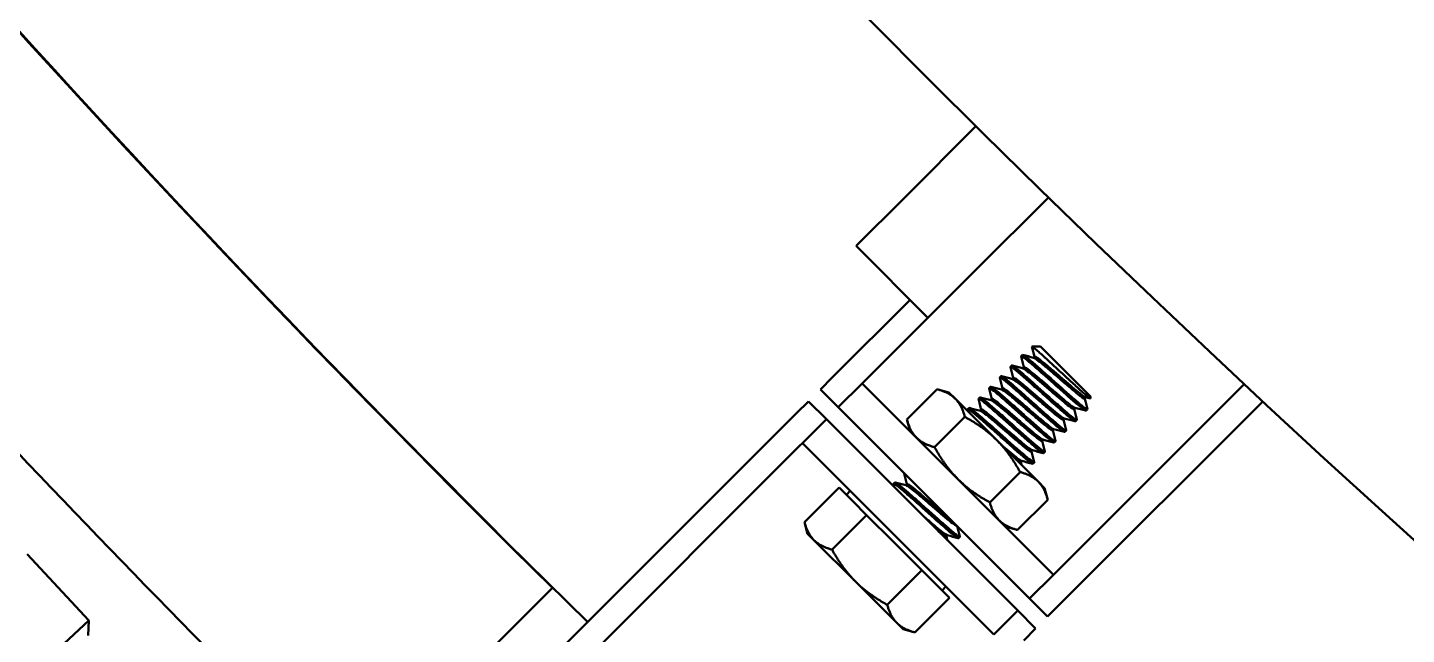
# Model space of a CAD drawing. Header units: inches. Extents: x 11 to 1621, y 11 to 1332.
# Drawn here: x 1209.71 to 1214.8, y 322.16 to 324.41 of the extents above; entities that cross this region are included whole.
import ezdxf

# ---------------------------------------------------------------- set-up
doc = ezdxf.new("R2010")
doc.units = ezdxf.units.IN
doc.header["$LTSCALE"] = 48
doc.header["$MEASUREMENT"] = 0
doc.layers.add('Visible (ANSI)', color=7, linetype='Continuous', lineweight=50)

msp = doc.modelspace()

# ---------------------------------------------------------------- linework, layer by layer
at = {"layer": 'Visible (ANSI)'}
for p, q in [((1213.212117, 324.041819), (1212.946495, 323.776197)), ((1212.769718, 323.59942), (1212.946495, 323.776197)), ((1213.479684, 323.779055), (1213.21166, 323.511032)), ((1212.769718, 323.59942), (1213.034883, 323.334255)), ((1213.034883, 323.334255), (1213.21166, 323.511032)), ((1212.968592, 323.400546), (1212.681033, 323.112987)), ((1213.034883, 323.334255), (1212.802173, 323.101545)), ((1213.450585, 323.227913), (1213.418763, 323.227913)), ((1213.635648, 323.04285), (1213.450585, 323.227913)), ((1213.378616, 323.191852), (1213.383526, 323.196762)), ((1213.428683, 323.190888), (1213.424145, 323.18635)), ((1213.339332, 323.152568), (1213.344242, 323.157478)), ((1213.3894, 323.151605), (1213.384862, 323.147067)), ((1212.681033, 323.112987), (1212.637136, 323.06909)), ((1212.703427, 323.002799), (1212.637136, 323.06909)), ((1212.791815, 323.091187), (1212.703427, 323.002799)), ((1212.802173, 323.101545), (1212.791815, 323.091187)), ((1212.791815, 323.091187), (1213.498922, 322.38408)), ((1213.069086, 323.0696), (1212.957033, 322.957547)), ((1213.112223, 323.058041), (1213.069086, 323.0696)), ((1213.260764, 323.074), (1213.265675, 323.078911)), ((1213.300048, 323.113284), (1213.304959, 323.118195)), ((1213.310832, 323.073037), (1213.306294, 323.068499)), ((1213.350116, 323.112321), (1213.345578, 323.107783)), ((1214.203261, 323.08842), (1213.50928, 322.394438)), ((1212.592941, 323.024896), (1212.549044, 322.980999)), ((1212.592941, 323.024896), (1212.659233, 322.958604)), ((1213.135907, 323.034358), (1213.112223, 323.058041)), ((1213.289, 322.881265), (1213.135907, 323.034358)), ((1213.221481, 323.034717), (1213.226391, 323.039627)), ((1213.271549, 323.033753), (1213.267011, 323.029215)), ((1214.271848, 323.024424), (1213.520722, 322.273298)), ((1213.617893, 323.040218), (1213.613355, 323.03568)), ((1213.635648, 323.04285), (1213.635648, 323.035933)), ((1212.549044, 322.980999), (1211.587524, 322.019478)), ((1212.703427, 323.002799), (1213.410534, 322.295692)), ((1213.171149, 322.967538), (1213.059096, 322.855485)), ((1213.182197, 322.995433), (1213.187108, 323.000343)), ((1213.232265, 322.99447), (1213.227727, 322.989932)), ((1213.578609, 323.000934), (1213.574071, 322.996396)), ((1213.619228, 322.990523), (1213.624139, 322.995433)), ((1212.659233, 322.958604), (1212.570844, 322.870216)), ((1212.659233, 322.958604), (1213.366339, 322.251498)), ((1212.968592, 322.91441), (1212.957033, 322.957547)), ((1213.500042, 322.922367), (1213.495504, 322.917829)), ((1213.539325, 322.961651), (1213.534787, 322.957112)), ((1213.540661, 322.911955), (1213.545571, 322.916866)), ((1213.579945, 322.951239), (1213.584855, 322.956149)), ((1212.570844, 322.870216), (1212.560486, 322.859858)), ((1212.570844, 322.870216), (1213.277951, 322.163109)), ((1213.442093, 322.728172), (1213.289, 322.881265)), ((1213.460758, 322.883083), (1213.45622, 322.878545)), ((1213.501377, 322.872671), (1213.506288, 322.877582)), ((1212.560486, 322.859858), (1211.628265, 321.927637)), ((1213.421474, 322.843799), (1213.416936, 322.839261)), ((1213.462093, 322.833388), (1213.467004, 322.838298)), ((1213.375273, 322.763414), (1213.26322, 322.651361)), ((1213.38219, 322.804516), (1213.377652, 322.799978)), ((1213.42281, 322.794104), (1213.42772, 322.799014)), ((1212.907211, 322.720447), (1212.912122, 322.725357)), ((1212.957279, 322.719484), (1212.952741, 322.714946)), ((1213.465776, 322.704488), (1213.442093, 322.728172)), ((1212.706131, 322.706645), (1212.578289, 322.578803)), ((1212.757162, 322.655614), (1212.706131, 322.706645)), ((1212.733479, 322.679297), (1212.747621, 322.693439)), ((1213.477335, 322.661351), (1213.365282, 322.549299)), ((1213.465776, 322.704488), (1213.477335, 322.661351)), ((1212.808193, 322.604583), (1212.757162, 322.655614)), ((1212.589848, 322.535666), (1212.578289, 322.578803)), ((1212.808193, 322.604583), (1212.680351, 322.476741)), ((1212.910256, 322.502521), (1212.808193, 322.604583)), ((1213.322145, 322.560857), (1213.365282, 322.549299)), ((1212.613531, 322.511983), (1212.589848, 322.535666)), ((1212.613531, 322.511983), (1212.766624, 322.35889)), ((1213.107204, 322.52953), (1213.102666, 322.524992)), ((1213.147824, 322.519118), (1213.152734, 322.524028)), ((1209.705732, 322.459412), (1209.93396, 322.214668)), ((1213.012318, 322.400459), (1212.910256, 322.502521)), ((1212.919718, 322.205796), (1212.766624, 322.35889)), ((1213.012318, 322.400459), (1212.884476, 322.272617)), ((1213.063349, 322.349428), (1213.012318, 322.400459)), ((1213.498922, 322.38408), (1213.410534, 322.295692)), ((1213.50928, 322.394438), (1213.498922, 322.38408)), ((1211.648042, 322.336322), (1211.445307, 322.133588)), ((1213.11438, 322.298396), (1213.063349, 322.349428)), ((1213.087032, 322.325744), (1213.101174, 322.339886)), ((1213.11438, 322.298396), (1212.986538, 322.170554)), ((1213.476825, 322.229401), (1213.410534, 322.295692)), ((1213.476825, 322.229401), (1213.520722, 322.273298)), ((1209.750042, 322.043162), (1209.93396, 322.214668)), ((1209.932017, 322.159024), (1209.93396, 322.214668)), ((1212.943401, 322.182113), (1212.919718, 322.205796)), ((1213.366339, 322.251498), (1213.277951, 322.163109)), ((1213.366339, 322.251498), (1213.432631, 322.185206)), ((1212.943401, 322.182113), (1212.986538, 322.170554)), ((1213.388734, 322.141309), (1213.432631, 322.185206))]:
    msp.add_line(p, q, dxfattribs=at)
for radius in [48.3125, 46.34375, 42.829288, 42.579288, 42.279288, 38.75, 36.25, 36]:
    msp.add_circle((1247.196979, 358.380235), radius, dxfattribs=at)
for radius, start, end in [(50.625, 210.3890484, 225.601263), (50.62647, 210.4164762, 225.3961106), (51.6875, 221.1501497, 225.5889029)]:
    msp.add_arc((1247.196979, 358.380235), radius, start, end, dxfattribs=at)
for points, knots in [([(1213.418523, 323.227397), (1213.418318, 323.228137), (1213.418865, 323.228217), (1213.424177, 323.224666), (1213.429956, 323.219957), (1213.445388, 323.206528), (1213.455264, 323.19762), (1213.479841, 323.17519), (1213.492966, 323.163135), (1213.519142, 323.138967), (1213.533193, 323.125882), (1213.561476, 323.099739), (1213.574417, 323.087868), (1213.596516, 323.067784), (1213.606799, 323.058466), (1213.623237, 323.044156), (1213.629007, 323.039457), (1213.634411, 323.035779), (1213.635643, 323.035214), (1213.635645, 323.035924)], [0.16023731, 0.16023731, 0.16023731, 0.16023731, 0.226987873, 0.226987873, 0.319293045, 0.319293045, 0.401837214, 0.401837214, 0.476746216, 0.476746216, 0.543813926, 0.543813926, 0.605070372, 0.605070372, 0.660054783, 0.660054783, 0.710689586, 0.710689586, 0.742191976, 0.742191976, 0.742191976, 0.742191976]), ([(1213.378544, 323.190765), (1213.378407, 323.191282), (1213.378425, 323.191639), (1213.379349, 323.19267), (1213.383116, 323.190599), (1213.396012, 323.181072), (1213.40481, 323.173908), (1213.426802, 323.155033), (1213.440055, 323.143474), (1213.468573, 323.118325), (1213.483473, 323.10506), (1213.514025, 323.077624), (1213.529505, 323.063838), (1213.557946, 323.038765), (1213.57071, 323.027638), (1213.59286, 323.008603), (1213.602007, 323.00115), (1213.614721, 322.991803), (1213.61836, 322.989801), (1213.619208, 322.990503), (1213.619218, 322.990513), (1213.619228, 322.990523)], [35.38161268, 35.38161268, 35.38161268, 35.38161268, 35.41876401, 35.41876401, 35.57874382, 35.57874382, 35.73273089, 35.73273089, 35.89257552, 35.89257552, 36.04646252, 36.04646252, 36.2061711, 36.2061711, 36.35995941, 36.35995941, 36.51953098, 36.51953098, 36.67322205, 36.67322205, 36.67523949, 36.67523949, 36.67523949, 36.67523949]), ([(1213.62421, 322.99652), (1213.624355, 322.995976), (1213.624328, 322.995609), (1213.623338, 322.994685), (1213.619748, 322.99664), (1213.60712, 323.005899), (1213.598002, 323.013318), (1213.575908, 323.032298), (1213.563174, 323.043398), (1213.53476, 323.068443), (1213.519273, 323.08223), (1213.488714, 323.109676), (1213.47381, 323.122945), (1213.445254, 323.148133), (1213.431965, 323.159721), (1213.409916, 323.178657), (1213.401088, 323.18585), (1213.388126, 323.195445), (1213.384318, 323.197554), (1213.383526, 323.196762)], [0.69725913, 0.69725913, 0.69725913, 0.69725913, 0.73624059, 0.73624059, 0.89002597, 0.89002597, 1.04989191, 1.04989191, 1.20378226, 1.20378226, 1.36377955, 1.36377955, 1.51777581, 1.51777581, 1.67790388, 1.67790388, 1.83200694, 1.83200694, 1.99205854, 1.99205854, 1.99205854, 1.99205854]), ([(1213.425202, 323.186071), (1213.426777, 323.185655), (1213.429477, 323.184154), (1213.438391, 323.178099), (1213.445432, 323.172683), (1213.462869, 323.158367), (1213.473338, 323.149603), (1213.49576, 323.130552), (1213.507426, 323.12051), (1213.531302, 323.099756), (1213.5434, 323.089363), (1213.565586, 323.070547), (1213.575519, 323.062239), (1213.59276, 323.04812), (1213.599898, 323.042686), (1213.609758, 323.036169), (1213.6126, 323.034926), (1213.613355, 323.03568)], [-1.644255752, -1.644255752, -1.644255752, -1.644255752, -1.558549525, -1.558549525, -1.441050379, -1.441050379, -1.318846636, -1.318846636, -1.201214079, -1.201214079, -1.07887167, -1.07887167, -0.961105594, -0.961105594, -0.838624401, -0.838624401, -0.72265398, -0.72265398, -0.72265398, -0.72265398]), ([(1213.616833, 323.040495), (1213.615437, 323.040864), (1213.613156, 323.042089), (1213.605006, 323.047452), (1213.59791, 323.052843), (1213.58074, 323.066887), (1213.57084, 323.075169), (1213.548703, 323.093938), (1213.536621, 323.104315), (1213.512752, 323.125057), (1213.501085, 323.135107), (1213.478635, 323.154188), (1213.468141, 323.162977), (1213.450632, 323.17736), (1213.443553, 323.182822), (1213.432946, 323.19006), (1213.429683, 323.191618), (1213.42873, 323.190932), (1213.428706, 323.190911), (1213.428683, 323.190888)], [-29.098249309, -29.098249309, -29.098249309, -29.098249309, -29.021651748, -29.021651748, -28.898797115, -28.898797115, -28.780663981, -28.780663981, -28.657945016, -28.657945016, -28.539941736, -28.539941736, -28.417358063, -28.417358063, -28.299484222, -28.299484222, -28.177035449, -28.177035449, -28.173563181, -28.173563181, -28.173563181, -28.173563181]), ([(1213.545643, 322.917952), (1213.545779, 322.917441), (1213.545763, 322.917086), (1213.544887, 322.91607), (1213.541387, 322.917943), (1213.528925, 322.927038), (1213.519882, 322.934377), (1213.497915, 322.953227), (1213.485243, 322.964274), (1213.456911, 322.989238), (1213.441445, 323.003001), (1213.410895, 323.030434), (1213.395987, 323.043717), (1213.367374, 323.068963), (1213.354032, 323.080601), (1213.331854, 323.099661), (1213.322955, 323.106937), (1213.309807, 323.116718), (1213.305893, 323.118929), (1213.304986, 323.11822), (1213.304972, 323.118208), (1213.304959, 323.118194)], [5.72038351, 5.72038351, 5.72038351, 5.72038351, 5.75692507, 5.75692507, 5.91002541, 5.91002541, 6.06915519, 6.06915519, 6.22214105, 6.22214105, 6.38115095, 6.38115095, 6.53402265, 6.53402265, 6.69291284, 6.69291284, 6.8456707, 6.8456707, 7.00444137, 7.00444137, 7.00706123, 7.00706123, 7.00706123, 7.00706123]), ([(1213.339261, 323.151482), (1213.339119, 323.152014), (1213.339142, 323.152377), (1213.340122, 323.153362), (1213.343938, 323.151249), (1213.35692, 323.141636), (1213.365752, 323.134438), (1213.387809, 323.115493), (1213.401104, 323.1039), (1213.429666, 323.078706), (1213.44457, 323.065436), (1213.475131, 323.037989), (1213.490618, 323.024202), (1213.519028, 322.999162), (1213.531758, 322.988066), (1213.553843, 322.969094), (1213.562957, 322.96168), (1213.575571, 322.952435), (1213.579154, 322.950486), (1213.579939, 322.951234), (1213.579942, 322.951236), (1213.579945, 322.951239)], [32.86002566, 32.86002566, 32.86002566, 32.86002566, 32.89850926, 32.89850926, 33.05954542, 33.05954542, 33.21437303, 33.21437303, 33.37527911, 33.37527911, 33.52999838, 33.52999838, 33.69077391, 33.69077391, 33.84538567, 33.84538567, 34.00603013, 34.00603013, 34.16053524, 34.16053524, 34.161068, 34.161068, 34.161068, 34.161068]), ([(1213.584926, 322.957236), (1213.585067, 322.956705), (1213.585045, 322.956343), (1213.584104, 322.955382), (1213.580551, 322.957301), (1213.56799, 322.966494), (1213.5589, 322.973882), (1213.536852, 322.992816), (1213.524142, 323.003894), (1213.495756, 323.028911), (1213.480273, 323.042692), (1213.449713, 323.070138), (1213.434808, 323.083412), (1213.406227, 323.108624), (1213.392914, 323.120234), (1213.370817, 323.139217), (1213.361962, 323.146441), (1213.348927, 323.156108), (1213.345078, 323.158254), (1213.34425, 323.157486), (1213.344246, 323.157482), (1213.344242, 323.157478)], [3.21248714, 3.21248714, 3.21248714, 3.21248714, 3.25059609, 3.25059609, 3.40462105, 3.40462105, 3.56471599, 3.56471599, 3.71862465, 3.71862465, 3.8785984, 3.8785984, 4.03239093, 4.03239093, 4.19224364, 4.19224364, 4.34592025, 4.34592025, 4.50565206, 4.50565206, 4.5064502, 4.5064502, 4.5064502, 4.5064502]), ([(1213.385918, 323.146787), (1213.38749, 323.146372), (1213.390182, 323.144877), (1213.399077, 323.138838), (1213.406114, 323.133427), (1213.423543, 323.119119), (1213.434009, 323.110358), (1213.456427, 323.09131), (1213.468093, 323.08127), (1213.49197, 323.060514), (1213.50407, 323.050119), (1213.526261, 323.031298), (1213.536198, 323.022987), (1213.553448, 323.008858), (1213.560591, 323.00342), (1213.570468, 322.996889), (1213.573316, 322.995641), (1213.574071, 322.996396)], [-3.551146204, -3.551146204, -3.551146204, -3.551146204, -3.466402149, -3.466402149, -3.349966933, -3.349966933, -3.228868766, -3.228868766, -3.112300842, -3.112300842, -2.991064804, -2.991064804, -2.874364102, -2.874364102, -2.752990108, -2.752990108, -2.637928587, -2.637928587, -2.637928587, -2.637928587]), ([(1213.577549, 323.00121), (1213.576168, 323.001575), (1213.573923, 323.002778), (1213.565858, 323.00807), (1213.55879, 323.013431), (1213.54167, 323.027423), (1213.531793, 323.035686), (1213.509689, 323.054423), (1213.497618, 323.064789), (1213.473755, 323.085522), (1213.462087, 323.095578), (1213.439618, 323.11468), (1213.429106, 323.123486), (1213.411548, 323.137914), (1213.404443, 323.143409), (1213.393769, 323.150715), (1213.390467, 323.152312), (1213.389462, 323.151661), (1213.389429, 323.151634), (1213.389399, 323.151604)], [-27.176235274, -27.176235274, -27.176235274, -27.176235274, -27.101137254, -27.101137254, -26.979356503, -26.979356503, -26.862249308, -26.862249308, -26.740600727, -26.740600727, -26.623619393, -26.623619393, -26.502102453, -26.502102453, -26.38524635, -26.38524635, -26.263860497, -26.263860497, -26.259324002, -26.259324002, -26.259324002, -26.259324002]), ([(1213.260691, 323.072912), (1213.260538, 323.073489), (1213.260578, 323.073867), (1213.261724, 323.074724), (1213.265654, 323.072498), (1213.278829, 323.062689), (1213.287739, 323.0554), (1213.309937, 323.036321), (1213.323286, 323.024676), (1213.351907, 322.999421), (1213.366815, 322.986136), (1213.397363, 322.958707), (1213.412825, 322.944949), (1213.441143, 322.919997), (1213.453807, 322.908958), (1213.475753, 322.890129), (1213.484784, 322.882801), (1213.497146, 322.873786), (1213.500622, 322.871916), (1213.501377, 322.872671)], [27.82835966, 27.82835966, 27.82835966, 27.82835966, 27.86958413, 27.86958413, 28.02887072, 28.02887072, 28.1821269, 28.1821269, 28.34153325, 28.34153325, 28.49490324, 28.49490324, 28.65442955, 28.65442955, 28.80791372, 28.80791372, 28.96756018, 28.96756018, 29.11924836, 29.11924836, 29.11924836, 29.11924836]), ([(1213.506359, 322.878668), (1213.506486, 322.878192), (1213.506481, 322.877851), (1213.505722, 322.876738), (1213.502319, 322.878525), (1213.490039, 322.88744), (1213.481084, 322.894691), (1213.459267, 322.913385), (1213.446663, 322.924375), (1213.418431, 322.949242), (1213.402997, 322.962971), (1213.372465, 322.990379), (1213.357554, 323.003678), (1213.328882, 323.028986), (1213.315487, 323.040676), (1213.293162, 323.059876), (1213.284181, 323.067247), (1213.270829, 323.077235), (1213.266796, 323.079563), (1213.265739, 323.078966), (1213.265705, 323.07894), (1213.265674, 323.07891)], [8.21436499, 8.21436499, 8.21436499, 8.21436499, 8.24823357, 8.24823357, 8.40042835, 8.40042835, 8.5586044, 8.5586044, 8.71068806, 8.71068806, 8.8687458, 8.8687458, 9.02071896, 9.02071896, 9.17865862, 9.17865862, 9.33052197, 9.33052197, 9.48834376, 9.48834376, 9.49427122, 9.49427122, 9.49427122, 9.49427122]), ([(1213.299976, 323.112197), (1213.299831, 323.112745), (1213.299859, 323.113114), (1213.300897, 323.114055), (1213.304754, 323.1119), (1213.317805, 323.102218), (1213.326666, 323.094987), (1213.348774, 323.075993), (1213.36209, 323.06438), (1213.390675, 323.039163), (1213.405581, 323.025887), (1213.436139, 322.998443), (1213.451621, 322.984665), (1213.479999, 322.959655), (1213.492704, 322.948581), (1213.514741, 322.929658), (1213.523825, 322.922277), (1213.536357, 322.913109), (1213.5399, 322.911194), (1213.540661, 322.911955)], [30.33709987, 30.33709987, 30.33709987, 30.33709987, 30.37649593, 30.37649593, 30.53674582, 30.53674582, 30.6909215, 30.6909215, 30.85129257, 30.85129257, 31.00558439, 31.00558439, 31.16607681, 31.16607681, 31.32048497, 31.32048497, 31.4810989, 31.4810989, 31.63521467, 31.63521467, 31.63521467, 31.63521467]), ([(1213.307351, 323.06822), (1213.308905, 323.067809), (1213.311555, 323.066342), (1213.320356, 323.060384), (1213.32737, 323.055002), (1213.344755, 323.040735), (1213.355205, 323.03199), (1213.377605, 323.012961), (1213.389271, 323.002925), (1213.413153, 322.982162), (1213.425262, 322.971758), (1213.447483, 322.952908), (1213.45744, 322.94458), (1213.474733, 322.930406), (1213.481902, 322.924942), (1213.491862, 322.918338), (1213.494745, 322.91707), (1213.495503, 322.917829)], [-7.312456738, -7.312456738, -7.312456738, -7.312456738, -7.230203783, -7.230203783, -7.115889023, -7.115889023, -6.996992016, -6.996992016, -6.882544438, -6.882544438, -6.763509678, -6.763509678, -6.648929387, -6.648929387, -6.529756968, -6.529756968, -6.416074206, -6.416074206, -6.416074206, -6.416074206]), ([(1213.498979, 322.92264), (1213.497675, 322.922985), (1213.495602, 322.92408), (1213.487945, 322.929026), (1213.481021, 322.934242), (1213.464141, 322.94798), (1213.454377, 322.956153), (1213.432437, 322.974732), (1213.420419, 322.985042), (1213.396586, 323.005732), (1213.384913, 323.015816), (1213.362353, 323.035015), (1213.351759, 323.043902), (1213.333963, 323.058552), (1213.32673, 323.0642), (1213.315732, 323.071837), (1213.312241, 323.073619), (1213.310976, 323.073151), (1213.310896, 323.073101), (1213.310831, 323.073035)], [-23.378950994, -23.378950994, -23.378950994, -23.378950994, -23.309111568, -23.309111568, -23.189365879, -23.189365879, -23.074169609, -23.074169609, -22.954543958, -22.954543958, -22.839456902, -22.839456902, -22.719950227, -22.719950227, -22.604970657, -22.604970657, -22.485581854, -22.485581854, -22.475895283, -22.475895283, -22.475895283, -22.475895283]), ([(1213.346635, 323.107504), (1213.3482, 323.10709), (1213.350877, 323.105605), (1213.359739, 323.099594), (1213.366768, 323.094194), (1213.384181, 323.0799), (1213.394642, 323.071145), (1213.417053, 323.052104), (1213.42872, 323.042065), (1213.452598, 323.021306), (1213.464701, 323.010908), (1213.486903, 322.992077), (1213.496847, 322.98376), (1213.514112, 322.969615), (1213.521264, 322.964168), (1213.531171, 322.957611), (1213.534031, 322.956356), (1213.534787, 322.957112)], [-5.440577685, -5.440577685, -5.440577685, -5.440577685, -5.356942386, -5.356942386, -5.241567131, -5.241567131, -5.121569751, -5.121569751, -5.00606209, -5.00606209, -4.885927251, -4.885927251, -4.770287176, -4.770287176, -4.650014856, -4.650014856, -4.535745304, -4.535745304, -4.535745304, -4.535745304]), ([(1213.538264, 322.961925), (1213.536911, 322.962283), (1213.53473, 322.963446), (1213.526814, 322.968611), (1213.519798, 322.97392), (1213.502765, 322.98782), (1213.49293, 322.99605), (1213.470885, 323.01473), (1213.458833, 323.025075), (1213.434981, 323.045793), (1213.423311, 323.055859), (1213.400809, 323.074997), (1213.390266, 323.083832), (1213.372621, 323.098342), (1213.365469, 323.103893), (1213.354676, 323.111321), (1213.351305, 323.112985), (1213.350207, 323.112399), (1213.350158, 323.112363), (1213.350115, 323.11232)], [-25.270178531, -25.270178531, -25.270178531, -25.270178531, -25.19718904, -25.19718904, -25.07644936, -25.07644936, -24.9603291, -24.9603291, -24.839716593, -24.839716593, -24.72371593, -24.72371593, -24.603229833, -24.603229833, -24.487347745, -24.487347745, -24.366987259, -24.366987259, -24.360564867, -24.360564867, -24.360564867, -24.360564867]), ([(1213.221405, 323.033626), (1213.221239, 323.034255), (1213.221302, 323.034648), (1213.222649, 323.035347), (1213.226709, 323.032991), (1213.240111, 323.022953), (1213.249112, 323.015559), (1213.271473, 322.996325), (1213.28488, 322.984623), (1213.313567, 322.9593), (1213.328479, 322.945997), (1213.359007, 322.918596), (1213.374432, 322.904874), (1213.40264, 322.880031), (1213.415227, 322.869055), (1213.437008, 322.850399), (1213.445942, 322.84317), (1213.457994, 322.834431), (1213.461348, 322.832643), (1213.462093, 322.833387)], [25.33284635, 25.33284635, 25.33284635, 25.33284635, 25.37756802, 25.37756802, 25.53590402, 25.53590402, 25.68826812, 25.68826812, 25.84672218, 25.84672218, 25.9991955, 25.9991955, 26.15776785, 26.15776785, 26.31035116, 26.31035116, 26.46904202, 26.46904202, 26.61708421, 26.61708421, 26.61708421, 26.61708421]), ([(1213.467075, 322.839384), (1213.467185, 322.838971), (1213.467196, 322.838659), (1213.466644, 322.837379), (1213.463413, 322.839011), (1213.451462, 322.847602), (1213.442665, 322.854693), (1213.421117, 322.873107), (1213.408635, 322.883993), (1213.380584, 322.908685), (1213.36521, 322.922353), (1213.334712, 322.949714), (1213.319793, 322.963041), (1213.291018, 322.988457), (1213.277532, 323.000237), (1213.254945, 323.019685), (1213.245818, 323.027223), (1213.232105, 323.037579), (1213.227863, 323.040114), (1213.226527, 323.03973), (1213.22645, 323.039686), (1213.22639, 323.039626)], [10.69557136, 10.69557136, 10.69557136, 10.69557136, 10.72482821, 10.72482821, 10.87615555, 10.87615555, 11.03339129, 11.03339129, 11.18461476, 11.18461476, 11.34173393, 11.34173393, 11.49285495, 11.49285495, 11.64985773, 11.64985773, 11.80087788, 11.80087788, 11.95776447, 11.95776447, 11.96954079, 11.96954079, 11.96954079, 11.96954079]), ([(1213.268068, 323.028936), (1213.269601, 323.028531), (1213.272202, 323.027097), (1213.280897, 323.021231), (1213.287881, 323.015884), (1213.305214, 323.001667), (1213.31564, 322.992943), (1213.338016, 322.973938), (1213.349681, 322.96391), (1213.373567, 322.94314), (1213.385685, 322.932724), (1213.407946, 322.913837), (1213.417929, 322.905489), (1213.435273, 322.89126), (1213.442473, 322.885765), (1213.452534, 322.879074), (1213.455457, 322.877782), (1213.45622, 322.878545)], [-9.168045073, -9.168045073, -9.168045073, -9.168045073, -9.087195444, -9.087195444, -8.973460861, -8.973460861, -8.855348999, -8.855348999, -8.741758486, -8.741758486, -8.623775876, -8.623775876, -8.510261428, -8.510261428, -8.392194155, -8.392194155, -8.27872938, -8.27872938, -8.27872938, -8.27872938]), ([(1213.459693, 322.883354), (1213.458473, 322.883678), (1213.456579, 322.884661), (1213.449352, 322.889244), (1213.442584, 322.894303), (1213.425965, 322.907765), (1213.416322, 322.915839), (1213.394559, 322.934248), (1213.382603, 322.944495), (1213.358804, 322.965135), (1213.347126, 322.975248), (1213.324471, 322.994548), (1213.313791, 323.003519), (1213.295746, 323.018403), (1213.288375, 323.024212), (1213.277036, 323.032198), (1213.273348, 323.034177), (1213.271788, 323.033919), (1213.271648, 323.033853), (1213.271545, 323.03375)], [-21.500818729, -21.500818729, -21.500818729, -21.500818729, -21.435827176, -21.435827176, -21.317009937, -21.317009937, -21.202631716, -21.202631716, -21.083925009, -21.083925009, -20.969638345, -20.969638345, -20.85104085, -20.85104085, -20.736842808, -20.736842808, -20.618353188, -20.618353188, -20.603220061, -20.603220061, -20.603220061, -20.603220061]), ([(1213.182118, 322.994339), (1213.181927, 322.99506), (1213.182039, 322.995472), (1213.183756, 322.995877), (1213.188047, 322.993293), (1213.201846, 322.982851), (1213.211007, 322.975273), (1213.233656, 322.955766), (1213.247163, 322.943965), (1213.275962, 322.918524), (1213.290884, 322.90519), (1213.321373, 322.877841), (1213.336732, 322.864188), (1213.36474, 322.839538), (1213.377192, 322.828676), (1213.398677, 322.810329), (1213.407435, 322.803277), (1213.418941, 322.795026), (1213.422085, 322.793379), (1213.422809, 322.794103)], [22.84895641, 22.84895641, 22.84895641, 22.84895641, 22.89999555, 22.89999555, 23.05739457, 23.05739457, 23.20892607, 23.20892607, 23.36644154, 23.36644154, 23.51807185, 23.51807185, 23.67570396, 23.67570396, 23.82743491, 23.82743491, 23.98518382, 23.98518382, 24.12746668, 24.12746668, 24.12746668, 24.12746668]), ([(1213.427791, 322.800101), (1213.427872, 322.799796), (1213.4279, 322.799547), (1213.427683, 322.797998), (1213.42475, 322.799361), (1213.413366, 322.807393), (1213.404845, 322.814206), (1213.383763, 322.832134), (1213.37149, 322.842842), (1213.343752, 322.86723), (1213.328486, 322.880788), (1213.298053, 322.908063), (1213.283119, 322.921437), (1213.254175, 322.947031), (1213.240539, 322.95896), (1213.217514, 322.978824), (1213.208138, 322.986644), (1213.193819, 322.997616), (1213.189227, 323.000498), (1213.187384, 323.000507), (1213.187216, 323.000451), (1213.187104, 323.00034)], [13.1658173, 13.1658173, 13.1658173, 13.1658173, 13.18726175, 13.18726175, 13.33780796, 13.33780796, 13.49411569, 13.49411569, 13.64457487, 13.64457487, 13.80076707, 13.80076707, 13.95114249, 13.95114249, 14.10721918, 14.10721918, 14.25751443, 14.25751443, 14.41347555, 14.41347555, 14.43511165, 14.43511165, 14.43511165, 14.43511165]), ([(1213.228785, 322.989653), (1213.230303, 322.989252), (1213.232868, 322.987841), (1213.241482, 322.982045), (1213.248444, 322.97672), (1213.265733, 322.962549), (1213.276132, 322.953847), (1213.298479, 322.934872), (1213.310141, 322.924847), (1213.334022, 322.904085), (1213.346134, 322.89367), (1213.36841, 322.874766), (1213.378416, 322.866397), (1213.395804, 322.852126), (1213.403028, 322.8466), (1213.413162, 322.839837), (1213.416127, 322.83851), (1213.416926, 322.839251), (1213.416931, 322.839256), (1213.416936, 322.839261)], [-11.032598163, -11.032598163, -11.032598163, -11.032598163, -10.951769466, -10.951769466, -10.836908763, -10.836908763, -10.717746715, -10.717746715, -10.603024773, -10.603024773, -10.483995374, -10.483995374, -10.369412659, -10.369412659, -10.250515553, -10.250515553, -10.13607258, -10.13607258, -10.135310098, -10.135310098, -10.135310098, -10.135310098]), ([(1213.420407, 322.844069), (1213.419322, 322.844358), (1213.417704, 322.845171), (1213.411149, 322.849192), (1213.404634, 322.853996), (1213.388441, 322.867011), (1213.378988, 322.874924), (1213.357515, 322.893055), (1213.345661, 322.903197), (1213.321924, 322.923753), (1213.310234, 322.933908), (1213.287436, 322.953364), (1213.276627, 322.962462), (1213.258194, 322.97771), (1213.250602, 322.983772), (1213.238732, 322.992302), (1213.234737, 322.994586), (1213.232675, 322.994698), (1213.232422, 322.994626), (1213.232259, 322.994464)], [-19.63326451, -19.63326451, -19.63326451, -19.63326451, -19.575668613, -19.575668613, -19.457698109, -19.457698109, -19.343958567, -19.343958567, -19.226087889, -19.226087889, -19.112410436, -19.112410436, -18.994638303, -18.994638303, -18.881018193, -18.881018193, -18.763343361, -18.763343361, -18.739642419, -18.739642419, -18.739642419, -18.739642419]), ([(1213.381124, 322.804785), (1213.380239, 322.805023), (1213.378997, 322.80561), (1213.373393, 322.808847), (1213.367261, 322.813268), (1213.351709, 322.825611), (1213.342532, 322.833281), (1213.323914, 322.848957), (1213.315046, 322.856505), (1213.305895, 322.86437)], [-17.773060082, -17.773060082, -17.773060082, -17.773060082, -17.726169317, -17.726169317, -17.608964093, -17.608964093, -17.495573986, -17.495573986, -17.404967946, -17.404967946, -17.404967946, -17.404967946]), ([(1213.35983, 322.810436), (1213.363289, 322.807795), (1213.366308, 322.805609), (1213.373827, 322.800582), (1213.376812, 322.799235), (1213.377635, 322.799961), (1213.377644, 322.799969), (1213.377652, 322.799978)], [-12.184511988, -12.184511988, -12.184511988, -12.184511988, -12.125952415, -12.125952415, -12.01040349, -12.01040349, -12.009100377, -12.009100377, -12.009100377, -12.009100377]), ([(1212.90714, 322.719361), (1212.907049, 322.719703), (1212.907026, 322.719975), (1212.907354, 322.721435), (1212.910387, 322.719981), (1212.921964, 322.711759), (1212.930579, 322.704851), (1212.95182, 322.686757), (1212.964164, 322.675989), (1212.992009, 322.651497), (1213.007312, 322.637902), (1213.037768, 322.610596), (1213.052696, 322.597239), (1213.081584, 322.571703), (1213.095171, 322.559824), (1213.118048, 322.5401), (1213.12734, 322.532375), (1213.141456, 322.52161), (1213.14593, 322.518844), (1213.147598, 322.518972), (1213.147732, 322.519027), (1213.147827, 322.519121)], [5.56681967, 5.56681967, 5.56681967, 5.56681967, 5.59101436, 5.59101436, 5.7424178, 5.7424178, 5.89966249, 5.89966249, 6.0509722, 6.0509722, 6.20810072, 6.20810072, 6.35931928, 6.35931928, 6.51633172, 6.51633172, 6.66746202, 6.66746202, 6.82435843, 6.82435843, 6.84275392, 6.84275392, 6.84275392, 6.84275392]), ([(1213.152812, 322.525121), (1213.152996, 322.524427), (1213.152899, 322.524019), (1213.151289, 322.523528), (1213.147063, 322.526048), (1213.133376, 322.536377), (1213.12426, 322.543903), (1213.101693, 322.563332), (1213.088213, 322.575106), (1213.059446, 322.600514), (1213.044527, 322.613839), (1213.014027, 322.641203), (1212.998649, 322.654876), (1212.970584, 322.679581), (1212.958093, 322.690475), (1212.936524, 322.70891), (1212.927716, 322.716013), (1212.916055, 322.724401), (1212.912852, 322.726088), (1212.912122, 322.725358)], [30.37370831, 30.37370831, 30.37370831, 30.37370831, 30.42274001, 30.42274001, 30.57967796, 30.57967796, 30.73074229, 30.73074229, 30.88779652, 30.88779652, 31.03896247, 31.03896247, 31.19613317, 31.19613317, 31.34740225, 31.34740225, 31.50468962, 31.50468962, 31.64794249, 31.64794249, 31.64794249, 31.64794249]), ([(1212.946424, 322.758644), (1212.946374, 322.75883), (1212.946345, 322.758996), (1212.946318, 322.759411), (1212.946373, 322.759609), (1212.946499, 322.759735)], [8.0413891137, 8.0413891137, 8.0413891137, 8.0413891137, 8.0544906622, 8.0544906622, 8.0790204778, 8.0790204778, 8.0790204778, 8.0790204778]), ([(1212.953798, 322.714666), (1212.955437, 322.714233), (1212.958295, 322.712625), (1212.967726, 322.706153), (1212.975138, 322.700385), (1212.992914, 322.685752), (1213.003116, 322.6772), (1213.02557, 322.658109), (1213.037631, 322.647694), (1213.061464, 322.627004), (1213.073101, 322.617015), (1213.095173, 322.598307), (1213.105326, 322.589804), (1213.12222, 322.57605), (1213.128982, 322.570937), (1213.138453, 322.564721), (1213.1412, 322.563525), (1213.141949, 322.564274)], [-24.190467627, -24.190467627, -24.190467627, -24.190467627, -24.10488858, -24.10488858, -23.988584861, -23.988584861, -23.875373713, -23.875373713, -23.75892442, -23.75892442, -23.645633636, -23.645633636, -23.529039262, -23.529039262, -23.415665806, -23.415665806, -23.306344659, -23.306344659, -23.306344659, -23.306344659]), ([(1213.117065, 322.589164), (1213.116342, 322.589755), (1213.115608, 322.590357), (1213.105779, 322.598451), (1213.095174, 322.607348), (1213.072603, 322.626559), (1213.06093, 322.636647), (1213.0371, 322.657331), (1213.02509, 322.667633), (1213.00317, 322.686192), (1212.993421, 322.694353), (1212.976572, 322.708059), (1212.969666, 322.713257), (1212.960545, 322.719135), (1212.957998, 322.720203), (1212.95728, 322.719485)], [-6.418488427, -6.418488427, -6.418488427, -6.418488427, -6.408702715, -6.408702715, -6.289336068, -6.289336068, -6.174376623, -6.174376623, -6.054892316, -6.054892316, -5.939825722, -5.939825722, -5.820222644, -5.820222644, -5.713383808, -5.713383808, -5.713383808, -5.713383808]), ([(1213.106148, 322.529809), (1213.104483, 322.530249), (1213.101562, 322.531901), (1213.092161, 322.538377), (1213.084999, 322.543939), (1213.067337, 322.558466), (1213.056788, 322.567307), (1213.034868, 322.585951), (1213.023852, 322.595448), (1213.012787, 322.605052)], [-4.732723028, -4.732723028, -4.732723028, -4.732723028, -4.643391923, -4.643391923, -4.527649398, -4.527649398, -4.407312556, -4.407312556, -4.297632047, -4.297632047, -4.297632047, -4.297632047]), ([(1213.072866, 322.544966), (1213.073768, 322.544229), (1213.074653, 322.543509), (1213.083751, 322.536134), (1213.090388, 322.531152), (1213.099388, 322.525345), (1213.101941, 322.524267), (1213.102664, 322.524989)], [-25.373890185, -25.373890185, -25.373890185, -25.373890185, -25.361989664, -25.361989664, -25.249183933, -25.249183933, -25.144887152, -25.144887152, -25.144887152, -25.144887152])]:
    msp.add_open_spline(points, degree=3, knots=knots, dxfattribs=at)
for points in [[(1213.428311, 323.190516), (1213.425061, 323.202812), (1213.421799, 323.215105), (1213.418533, 323.227397)], [(1213.389027, 323.151232), (1213.385543, 323.164413), (1213.382047, 323.17759), (1213.378544, 323.190765)], [(1213.384612, 323.196833), (1213.39814, 323.193237), (1213.411669, 323.189647), (1213.425202, 323.186071)], [(1213.349744, 323.111949), (1213.34626, 323.125129), (1213.342763, 323.138306), (1213.339261, 323.151482)], [(1213.345329, 323.15755), (1213.358856, 323.153954), (1213.372386, 323.150364), (1213.385918, 323.146787)], [(1213.271176, 323.033381), (1213.267692, 323.046561), (1213.264195, 323.059739), (1213.260693, 323.072914)], [(1213.266761, 323.078982), (1213.280289, 323.075386), (1213.293818, 323.071796), (1213.307351, 323.06822)], [(1213.31046, 323.072665), (1213.306976, 323.085845), (1213.303479, 323.099022), (1213.299977, 323.112198)], [(1213.306045, 323.118266), (1213.319573, 323.11467), (1213.333102, 323.11108), (1213.346635, 323.107504)], [(1213.231892, 322.994097), (1213.228408, 323.007278), (1213.224912, 323.020455), (1213.22141, 323.03363)], [(1213.227478, 323.039698), (1213.241005, 323.036103), (1213.254534, 323.032513), (1213.268067, 323.028936)], [(1213.613727, 323.036052), (1213.617211, 323.022872), (1213.620708, 323.009695), (1213.62421, 322.996519)], [(1213.635062, 323.035672), (1213.628988, 323.037283), (1213.622912, 323.038891), (1213.616836, 323.040497)], [(1213.184372, 322.985892), (1213.183624, 322.98871), (1213.182875, 322.991529), (1213.182126, 322.994347)], [(1213.188194, 323.000415), (1213.201722, 322.996819), (1213.215251, 322.993229), (1213.228784, 322.989652)], [(1213.574443, 322.996769), (1213.577927, 322.983588), (1213.581424, 322.970411), (1213.584926, 322.957236)], [(1213.618142, 322.990451), (1213.604614, 322.994047), (1213.591085, 322.997637), (1213.577552, 323.001214)], [(1213.495876, 322.918201), (1213.49936, 322.905021), (1213.502857, 322.891844), (1213.506359, 322.878668)], [(1213.539575, 322.911884), (1213.526047, 322.91548), (1213.512518, 322.91907), (1213.498985, 322.922646)], [(1213.53516, 322.957485), (1213.538644, 322.944304), (1213.54214, 322.931127), (1213.545643, 322.917952)], [(1213.578858, 322.951168), (1213.565331, 322.954763), (1213.551801, 322.958353), (1213.538269, 322.96193)], [(1213.456592, 322.878917), (1213.460076, 322.865737), (1213.463573, 322.85256), (1213.467075, 322.839384)], [(1213.500291, 322.8726), (1213.486763, 322.876196), (1213.473234, 322.879786), (1213.459701, 322.883362)], [(1213.417309, 322.839634), (1213.420793, 322.826453), (1213.424289, 322.813276), (1213.427791, 322.800101)], [(1213.461007, 322.833316), (1213.447479, 322.836912), (1213.43395, 322.840502), (1213.420417, 322.844079)], [(1213.378025, 322.80035), (1213.378997, 322.796673), (1213.37997, 322.792997), (1213.380943, 322.789321)], [(1213.421723, 322.794033), (1213.408196, 322.797629), (1213.394667, 322.801219), (1213.381134, 322.804795)], [(1212.910274, 322.707563), (1212.90923, 322.711496), (1212.908185, 322.715428), (1212.90714, 322.719361)], [(1212.913208, 322.725429), (1212.926736, 322.721833), (1212.940265, 322.718243), (1212.953798, 322.714666)], [(1212.956907, 322.719111), (1212.953422, 322.732292), (1212.949926, 322.745469), (1212.946424, 322.758644)], [(1213.14259, 322.563635), (1213.145986, 322.550793), (1213.149393, 322.537953), (1213.152806, 322.525115)], [(1213.103039, 322.525364), (1213.104305, 322.520574), (1213.105573, 322.515784), (1213.106842, 322.510995)], [(1213.146738, 322.519047), (1213.13321, 322.522643), (1213.119681, 322.526233), (1213.106148, 322.529809)]]:
    msp.add_open_spline(points, degree=3, dxfattribs=at)
for points, weights in [([(1213.069086, 323.0696), (1213.112223, 323.058041), (1213.135907, 323.034358)], [1.70791955648, 1.84002759393, 1.84002759393]), ([(1213.135907, 323.034358), (1213.15959, 323.010674), (1213.171149, 322.967538)], [1.84002759393, 1.84002759393, 1.70791955648]), ([(1213.171149, 322.967538), (1213.241632, 322.928632), (1213.289, 322.881265)], [1.70791955648, 1.84002759393, 1.84002759393]), ([(1212.992275, 322.890727), (1212.968592, 322.91441), (1212.957033, 322.957547)], [1.84002759393, 1.84002759393, 1.70791955648]), ([(1213.059096, 322.855485), (1213.015959, 322.867043), (1212.992275, 322.890727)], [1.70791955648, 1.84002759393, 1.84002759393]), ([(1213.289, 322.881265), (1213.336367, 322.833898), (1213.375273, 322.763414)], [1.84002759393, 1.84002759393, 1.70791955648]), ([(1213.145369, 322.737634), (1213.098001, 322.785001), (1213.059096, 322.855485)], [1.84002759393, 1.84002759393, 1.70791955648]), ([(1213.375273, 322.763414), (1213.418409, 322.751855), (1213.442093, 322.728172)], [1.70791955648, 1.84002759393, 1.84002759393]), ([(1213.26322, 322.651361), (1213.192736, 322.690266), (1213.145369, 322.737634)], [1.70791955648, 1.84002759393, 1.84002759393]), ([(1213.442093, 322.728172), (1213.465776, 322.704488), (1213.477335, 322.661351)], [1.84002759393, 1.84002759393, 1.70791955648]), ([(1213.298462, 322.584541), (1213.274778, 322.608224), (1213.26322, 322.651361)], [1.84002759393, 1.84002759393, 1.70791955648]), ([(1212.578289, 322.578803), (1212.589848, 322.535666), (1212.613531, 322.511983)], [1.70791955648, 1.84002759393, 1.84002759393]), ([(1213.365282, 322.549299), (1213.322145, 322.560857), (1213.298462, 322.584541)], [1.70791955648, 1.84002759393, 1.84002759393]), ([(1212.613531, 322.511983), (1212.637215, 322.488299), (1212.680351, 322.476741)], [1.84002759393, 1.84002759393, 1.70791955648]), ([(1212.680351, 322.476741), (1212.719257, 322.406257), (1212.766624, 322.35889)], [1.70791955648, 1.84002759393, 1.84002759393]), ([(1212.766624, 322.35889), (1212.813992, 322.311522), (1212.884476, 322.272617)], [1.84002759393, 1.84002759393, 1.70791955648]), ([(1212.884476, 322.272617), (1212.896034, 322.22948), (1212.919718, 322.205796)], [1.70791955648, 1.84002759393, 1.84002759393]), ([(1212.919718, 322.205796), (1212.943401, 322.182113), (1212.986538, 322.170554)], [1.84002759393, 1.84002759393, 1.70791955648])]:
    msp.add_rational_spline(points, weights, degree=2, dxfattribs=at)

doc.saveas('drawing.dxf')
